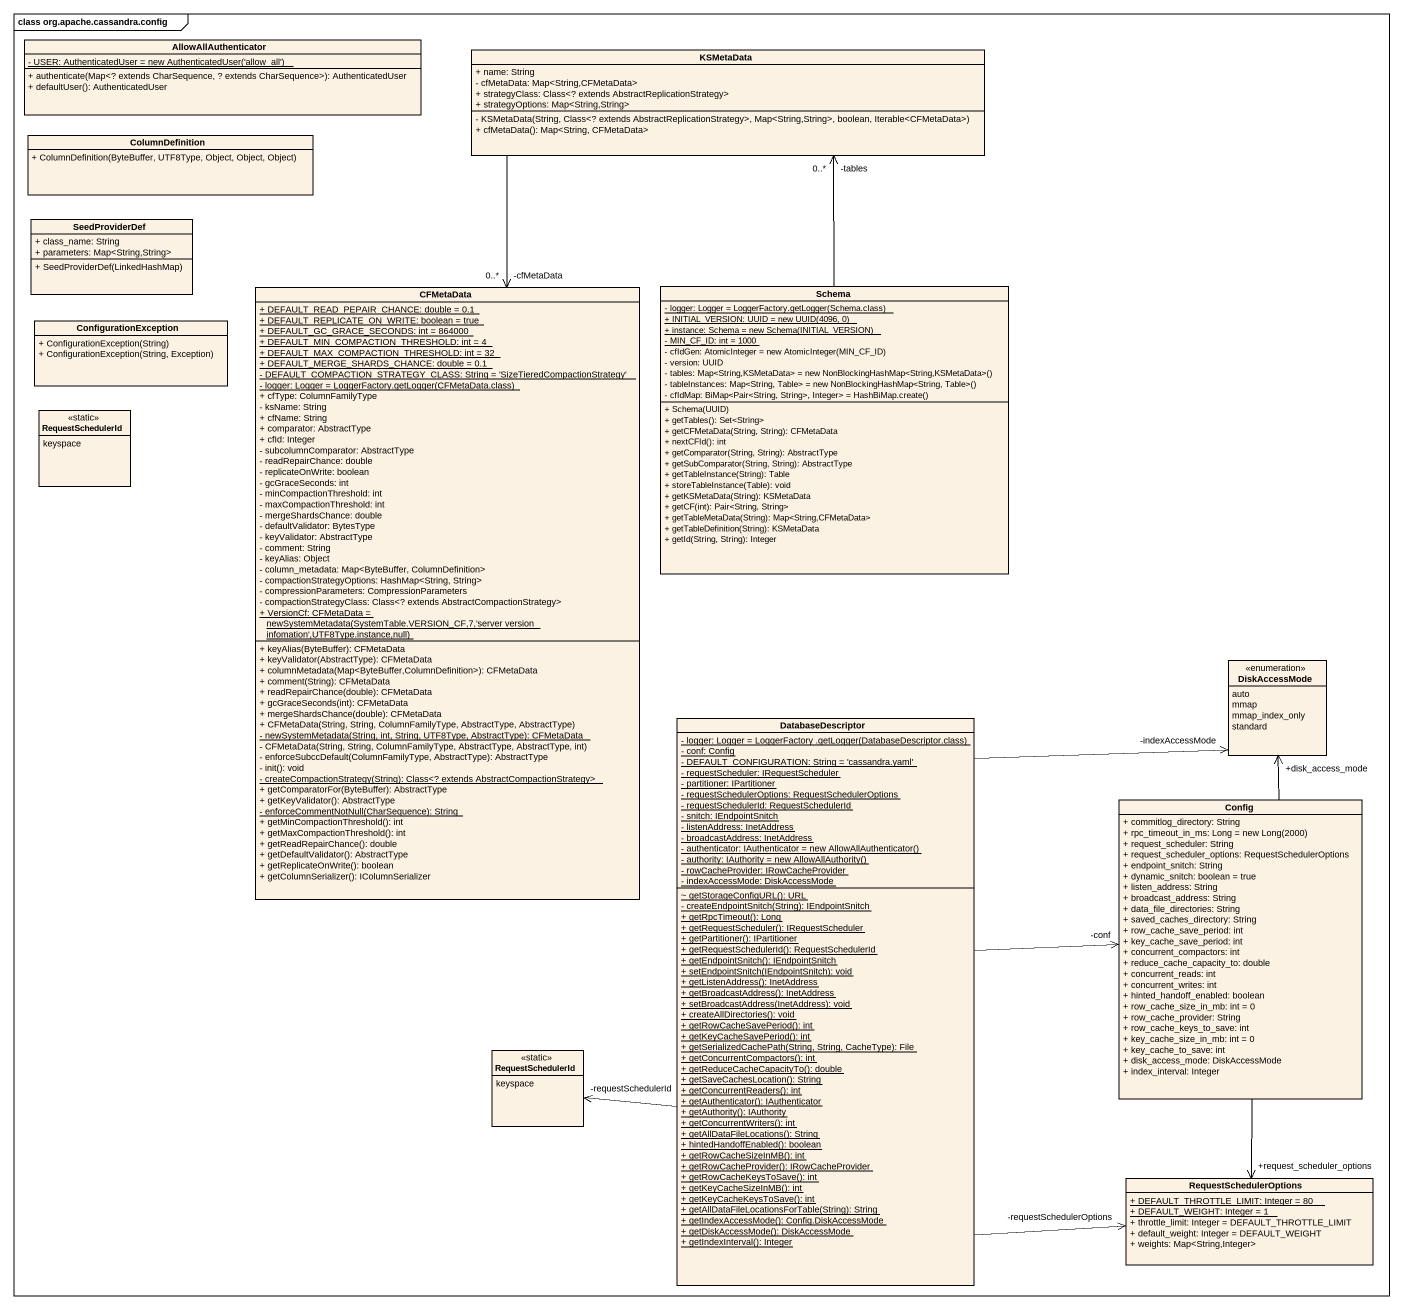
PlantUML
@startuml
mainframe class org.apache.cassandra.config
hide circle
hide empty members
skinparam classAttributeIconSize 0
class AllowAllAuthenticator {
  {static} {field} - USER: AuthenticatedUser = new AuthenticatedUser('allow_all')
  + authenticate(Map<? extends CharSequence, ? extends CharSequence>): AuthenticatedUser
  + defaultUser(): AuthenticatedUser
}
class KSMetaData {
  + name: String
  - cfMetaData: Map<String,CFMetaData>
  + strategyClass: Class<? extends AbstractReplicationStrategy>
  + strategyOptions: Map<String,String>
  - KSMetaData(String, Class<? extends AbstractReplicationStrategy>, Map<String,String>, boolean, Iterable<CFMetaData>)
  + cfMetaData(): Map<String, CFMetaData>
}
class ColumnDefinition {
  + ColumnDefinition(ByteBuffer, UTF8Type, Object, Object, Object)
}
class SeedProviderDef {
  + class_name: String
  + parameters: Map<String,String>
  + SeedProviderDef(LinkedHashMap)
}
class ConfigurationException {
  + ConfigurationException(String)
  + ConfigurationException(String, Exception)
}
class CFMetaData {
  {static} + DEFAULT_READ_PEPAIR_CHANCE: double = 0.1
  {static} + DEFAULT_REPLICATE_ON_WRITE: boolean = true
  {static} + DEFAULT_GC_GRACE_SECONDS: int = 864000
  {static} + DEFAULT_MIN_COMPACTION_THRESHOLD: int = 4
  {static} + DEFAULT_MAX_COMPACTION_THRESHOLD: int = 32
  {static} + DEFAULT_MERGE_SHARDS_CHANCE: double = 0.1
  {static} - DEFAULT_COMPACTION_STRATEGY_CLASS: String = 'SizeTieredCompactionStrategy'
  {static} {field} - logger: Logger = LoggerFactory.getLogger(CFMetaData.class)
  + cfType: ColumnFamilyType
  - ksName: String
  + cfName: String
  + comparator: AbstractType
  + cfId: Integer
  - subcolumnComparator: AbstractType
  - readRepairChance: double
  - replicateOnWrite: boolean
  - gcGraceSeconds: int
  - minCompactionThreshold: int
  - maxCompactionThreshold: int
  - mergeShardsChance: double
  - defaultValidator: BytesType
  - keyValidator: AbstractType
  - comment: String
  - keyAlias: Object
  - column_metadata: Map<ByteBuffer, ColumnDefinition>
  - compactionStrategyOptions: HashMap<String, String>
  - compressionParameters: CompressionParameters
  - compactionStrategyClass: Class<? extends AbstractCompactionStrategy>
  {static} {field} + VersionCf: CFMetaData = newSystemMetadata(SystemTable.VERSION_CF,7,'server version infomation',UTF8Type.instance,null)
  + keyAlias(ByteBuffer): CFMetaData
  + keyValidator(AbstractType): CFMetaData
  + columnMetadata(Map<ByteBuffer,ColumnDefinition>): CFMetaData
  + comment(String): CFMetaData
  + readRepairChance(double): CFMetaData
  + gcGraceSeconds(int): CFMetaData
  + mergeShardsChance(double): CFMetaData
  + CFMetaData(String, String, ColumnFamilyType, AbstractType, AbstractType)
  {static} - newSystemMetadata(String, int, String, UTF8Type, AbstractType): CFMetaData
  - CFMetaData(String, String, ColumnFamilyType, AbstractType, AbstractType, int)
  - enforceSubccDefault(ColumnFamilyType, AbstractType): AbstractType
  - init(): void
  {static} - createCompactionStrategy(String): Class<? extends AbstractCompactionStrategy>
  + getComparatorFor(ByteBuffer): AbstractType
  + getKeyValidator(): AbstractType
  {static} - enforceCommentNotNull(CharSequence): String
  + getMinCompactionThreshold(): int
  + getMaxCompactionThreshold(): int
  + getReadRepairChance(): double
  + getDefaultValidator(): AbstractType
  + getReplicateOnWrite(): boolean
  + getColumnSerializer(): IColumnSerializer
}
class Schema {
  {static} {field} - logger: Logger = LoggerFactory.getLogger(Schema.class)
  {static} {field} + INITIAL_VERSION: UUID = new UUID(4096, 0)
  {static} {field} + instance: Schema = new Schema(INITIAL_VERSION)
  {static} - MIN_CF_ID: int = 1000
  {field} - cfIdGen: AtomicInteger = new AtomicInteger(MIN_CF_ID)
  - version: UUID
  {field} - tables: Map<String,KSMetaData> = new NonBlockingHashMap<String,KSMetaData>()
  {field} - tableInstances: Map<String, Table> = new NonBlockingHashMap<String, Table>()
  {field} - cfIdMap: BiMap<Pair<String, String>, Integer> = HashBiMap.create()
  + Schema(UUID)
  + getTables(): Set<String>
  + getCFMetaData(String, String): CFMetaData
  + nextCFId(): int
  + getComparator(String, String): AbstractType
  + getSubComparator(String, String): AbstractType
  + getTableInstance(String): Table
  + storeTableInstance(Table): void
  + getKSMetaData(String): KSMetaData
  + getCF(int): Pair<String, String>
  + getTableMetaData(String): Map<String,CFMetaData>
  + getTableDefinition(String): KSMetaData
  + getId(String, String): Integer
}
class RequestSchedulerId <<static>> {
  keyspace
}
enum DiskAccessMode {
  auto
  mmap
  mmap_index_only
  standard
}
class DatabaseDescriptor {
  {static} {field} - logger: Logger = LoggerFactory .getLogger(DatabaseDescriptor.class)
  {static} - conf: Config
  {static} - DEFAULT_CONFIGURATION: String = 'cassandra.yaml'
  {static} - requestScheduler: IRequestScheduler
  {static} - partitioner: IPartitioner
  {static} - requestSchedulerOptions: RequestSchedulerOptions
  {static} - requestSchedulerId: RequestSchedulerId
  {static} - snitch: IEndpointSnitch
  {static} - listenAddress: InetAddress
  {static} - broadcastAddress: InetAddress
  {static} {field} - authenticator: IAuthenticator = new AllowAllAuthenticator()
  {static} {field} - authority: IAuthority = new AllowAllAuthority()
  {static} - rowCacheProvider: IRowCacheProvider
  {static} - indexAccessMode: DiskAccessMode
  {static} ~ getStorageConfigURL(): URL
  {static} - createEndpointSnitch(String): IEndpointSnitch
  {static} + getRpcTimeout(): Long
  {static} + getRequestScheduler(): IRequestScheduler
  {static} + getPartitioner(): IPartitioner
  {static} + getRequestSchedulerId(): RequestSchedulerId
  {static} + getEndpointSnitch(): IEndpointSnitch
  {static} + setEndpointSnitch(IEndpointSnitch): void
  {static} + getListenAddress(): InetAddress
  {static} + getBroadcastAddress(): InetAddress
  {static} + setBroadcastAddress(InetAddress): void
  {static} + createAllDirectories(): void
  {static} + getRowCacheSavePeriod(): int
  {static} + getKeyCacheSavePeriod(): int
  {static} + getSerializedCachePath(String, String, CacheType): File
  {static} + getConcurrentCompactors(): int
  {static} + getReduceCacheCapacityTo(): double
  {static} + getSaveCachesLocation(): String
  {static} + getConcurrentReaders(): int
  {static} + getAuthenticator(): IAuthenticator
  {static} + getAuthority(): IAuthority
  {static} + getConcurrentWriters(): int
  {static} + getAllDataFileLocations(): String
  {static} + hintedHandoffEnabled(): boolean
  {static} + getRowCacheSizeInMB(): int
  {static} + getRowCacheProvider(): IRowCacheProvider
  {static} + getRowCacheKeysToSave(): int
  {static} + getKeyCacheSizeInMB(): int
  {static} + getKeyCacheKeysToSave(): int
  {static} + getAllDataFileLocationsForTable(String): String
  {static} + getIndexAccessMode(): Config.DiskAccessMode
  {static} + getDiskAccessMode(): DiskAccessMode
  {static} + getIndexInterval(): Integer
}
class Config {
  + commitlog_directory: String
  {field} + rpc_timeout_in_ms: Long = new Long(2000)
  + request_scheduler: String
  + request_scheduler_options: RequestSchedulerOptions
  + endpoint_snitch: String
  + dynamic_snitch: boolean = true
  + listen_address: String
  + broadcast_address: String
  + data_file_directories: String
  + saved_caches_directory: String
  + row_cache_save_period: int
  + key_cache_save_period: int
  + concurrent_compactors: int
  + reduce_cache_capacity_to: double
  + concurrent_reads: int
  + concurrent_writes: int
  + hinted_handoff_enabled: boolean
  + row_cache_size_in_mb: int = 0
  + row_cache_provider: String
  + row_cache_keys_to_save: int
  + key_cache_size_in_mb: int = 0
  + key_cache_to_save: int
  + disk_access_mode: DiskAccessMode
  + index_interval: Integer
}
class "RequestSchedulerId" as RequestSchedulerId_2 <<static>> {
  keyspace
}
class RequestSchedulerOptions {
  {static} + DEFAULT_THROTTLE_LIMIT: Integer = 80
  {static} + DEFAULT_WEIGHT: Integer = 1
  + throttle_limit: Integer = DEFAULT_THROTTLE_LIMIT
  + default_weight: Integer = DEFAULT_WEIGHT
  + weights: Map<String,Integer>
}
KSMetaData --> "-cfMetaData\n0..*" CFMetaData
Schema -up-> "-tables\n0..*" KSMetaData
DatabaseDescriptor -up-> "-indexAccessMode" DiskAccessMode
DatabaseDescriptor -right-> "-conf" Config
DatabaseDescriptor -left-> "-requestSchedulerId" RequestSchedulerId_2
DatabaseDescriptor -right-> "-requestSchedulerOptions" RequestSchedulerOptions
Config -up-> "+disk_access_mode" DiskAccessMode
Config --> "+request_scheduler_options" RequestSchedulerOptions
@enduml
